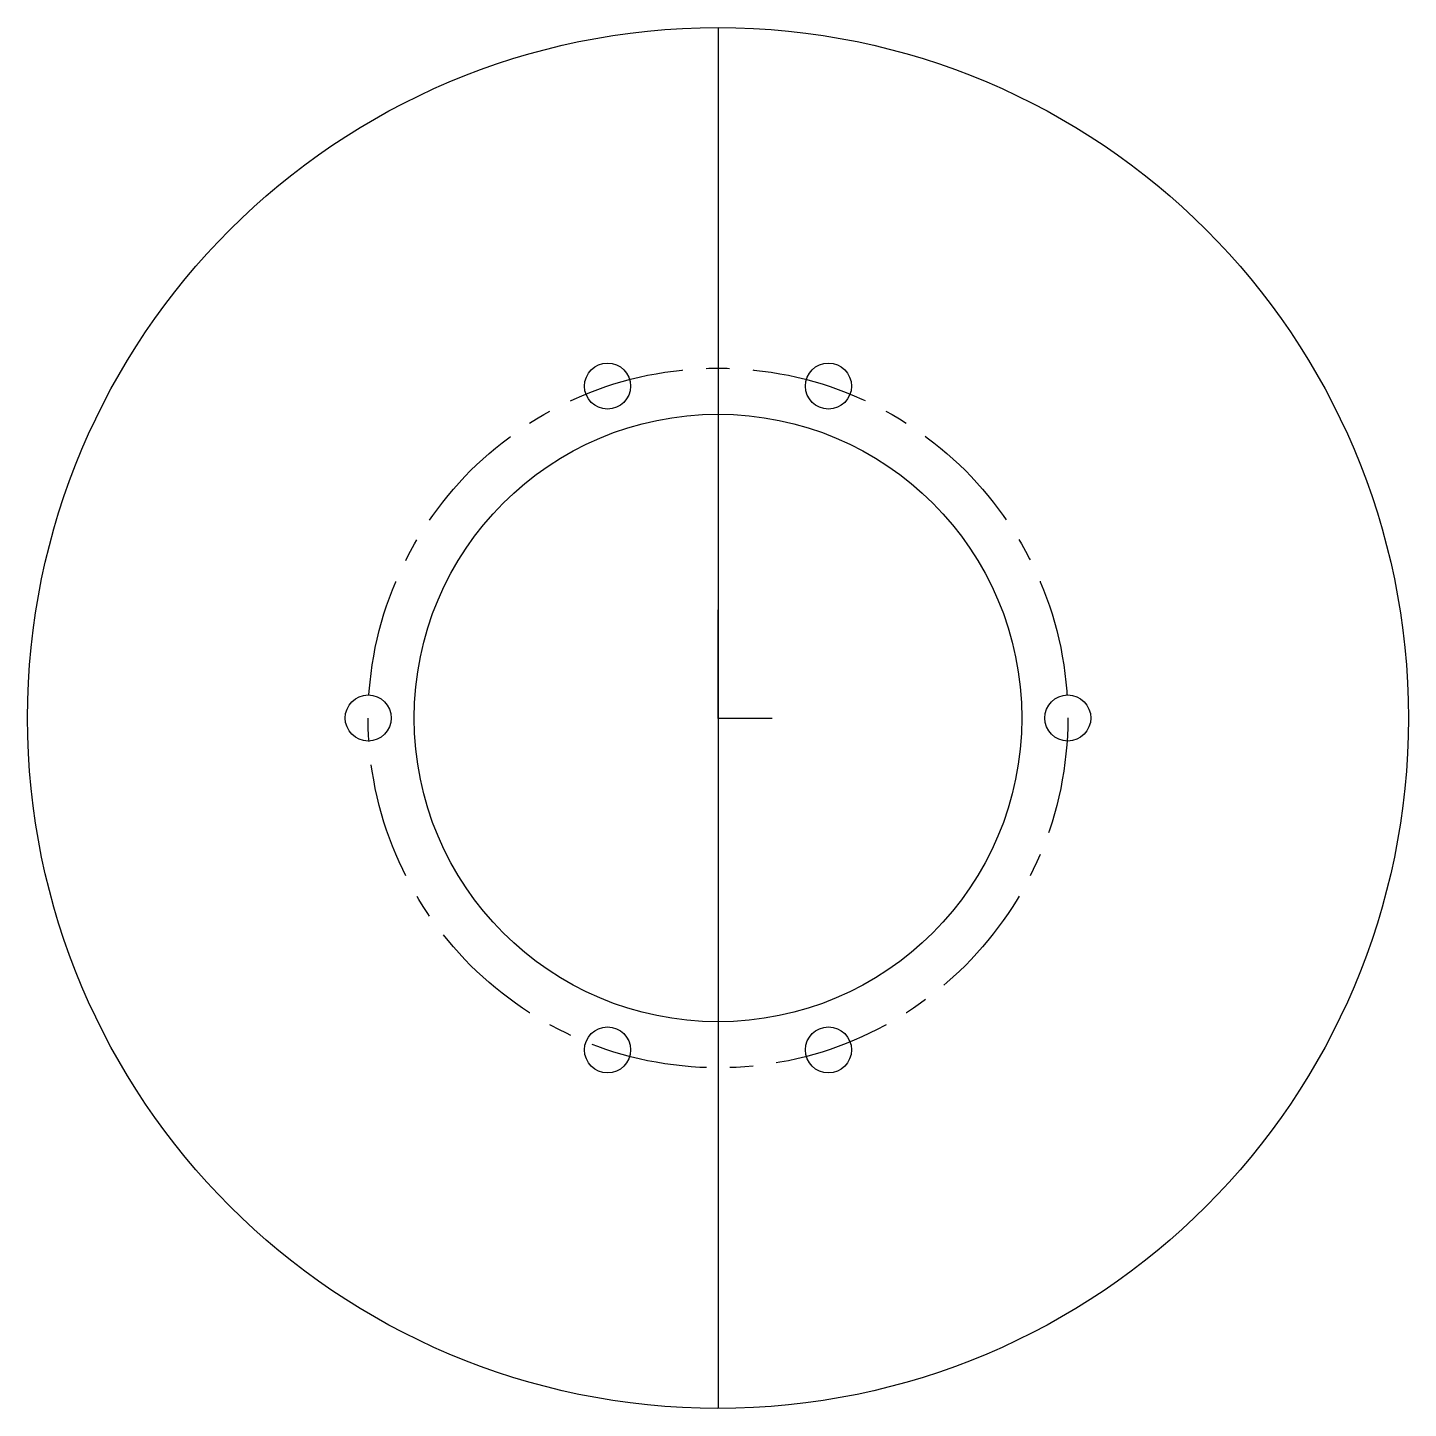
# Model space of a CAD drawing. Header units: millimetres. Extents: x -75 to 75, y -75 to 75.
import ezdxf

# ---------------------------------------------------------------- set-up
doc = ezdxf.new("R2010")
doc.units = ezdxf.units.MM
doc.header["$PDSIZE"] = -1
doc.linetypes.add('CENTERX2', pattern=[20.32, 12.7, -2.54, 2.54, -2.54])

msp = doc.modelspace()

# ---------------------------------------------------------------- linework, layer by layer
at = {"color": 7, "linetype": 'Continuous'}
for p, q in [((0, 75), (0, -75)), ((0, 0), (0, 11.76)), ((0, 0), (5.88, 0))]:
    msp.add_line(p, q, dxfattribs=at)
for centre, radius in [((0, 0), 75), ((-12, 36.06), 2.5), ((12, 36.06), 2.5), ((0, 0), 33), ((-38, 0), 2.5), ((38, 0), 2.5), ((-12, -36.06), 2.5), ((12, -36.06), 2.5)]:
    msp.add_circle(centre, radius, dxfattribs=at)
at = {"color": 7, "linetype": 'CENTERX2'}
msp.add_circle((0, 0), 38, dxfattribs=at)
at = {"color": 7, "linetype": 'Continuous'}
msp.add_point((0, 0), dxfattribs=at)

doc.saveas('drawing.dxf')
